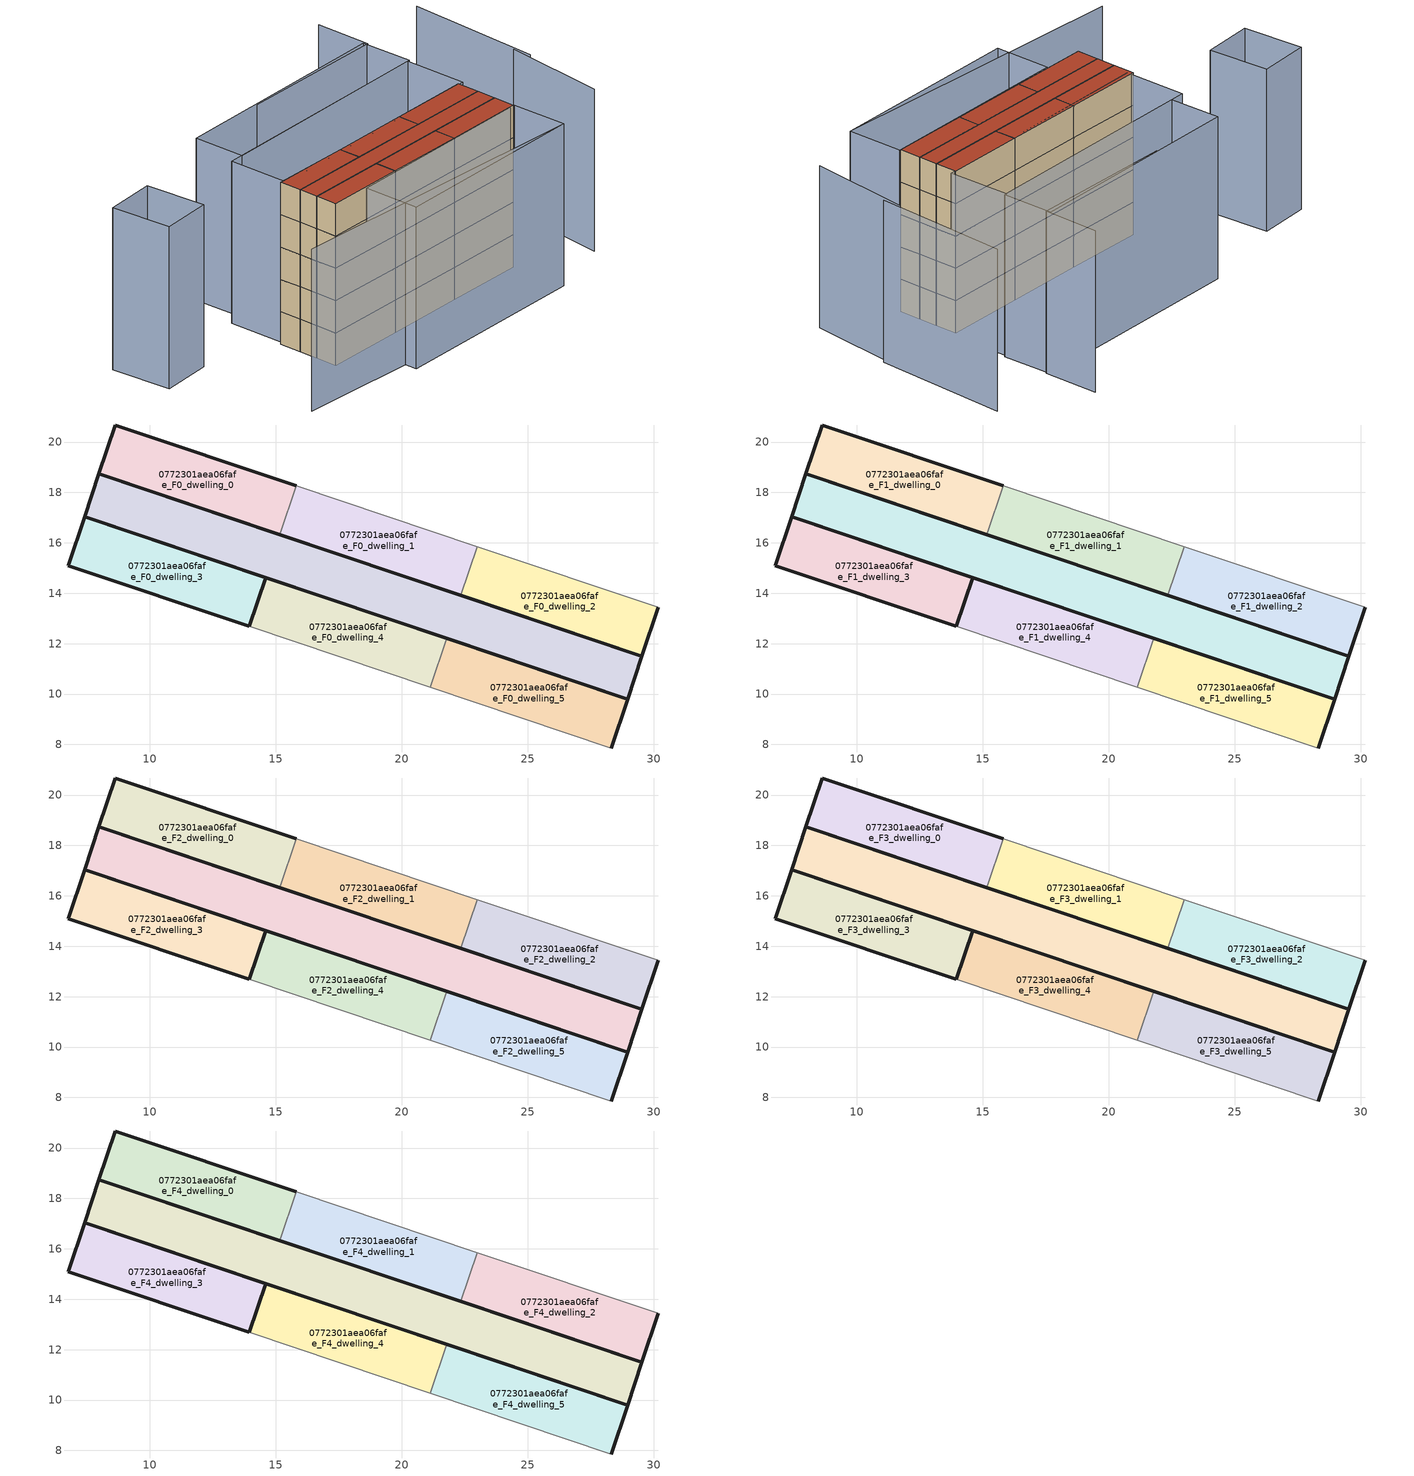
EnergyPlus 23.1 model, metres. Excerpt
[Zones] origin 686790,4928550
0772301aea06fafe_F0_dwelling_0
 floor ground (EU_floor_Construction): 15.82,18.26 15.17,16.33 7.98,18.74 8.64,20.68 z0
 wall outside (EU_wall_Construction): 15.82,18.26 8.64,20.68 7.98,18.74 15.17,16.33 z0:3
 wall to 0772301aea06fafe_F0_dwelling_1 (EU_wall_Construction): 15.17,16.33 15.82,18.26 z0:3
0772301aea06fafe_F0_dwelling_1
 floor ground (EU_floor_Construction): 23,15.85 22.35,13.92 15.17,16.33 15.82,18.26 z0
 wall outside (EU_wall_Construction): 15.17,16.33 22.35,13.92 z0:3
 wall adiabatic (EU_wall_Construction): 23,15.85 15.82,18.26 z0:3
 wall to 0772301aea06fafe_F0_dwelling_2 (EU_wall_Construction): 22.35,13.92 23,15.85 z0:3
0772301aea06fafe_F0_dwelling_2
 floor ground (EU_floor_Construction): 30.18,13.44 29.53,11.5 22.35,13.92 23,15.85 z0
 wall outside (EU_wall_Construction): 22.35,13.92 29.53,11.5 30.18,13.44 z0:3
 wall adiabatic (EU_wall_Construction): 30.18,13.44 23,15.85 z0:3
0772301aea06fafe_F0_dwelling_3
 floor ground (EU_floor_Construction): 14.59,14.62 13.94,12.68 6.76,15.1 7.41,17.03 z0
 wall outside (EU_wall_Construction): 6.76,15.1 13.94,12.68 14.59,14.62 7.41,17.03 6.76,15.1 z0:3
0772301aea06fafe_F0_dwelling_4
 floor ground (EU_floor_Construction): 21.78,12.21 21.13,10.27 13.94,12.68 14.59,14.62 z0
 wall outside (EU_wall_Construction): 21.78,12.21 14.59,14.62 13.94,12.68 z0:3
 wall adiabatic (EU_wall_Construction): 13.94,12.68 21.13,10.27 z0:3
 wall to 0772301aea06fafe_F0_dwelling_5 (EU_wall_Construction): 21.13,10.27 21.78,12.21 z0:3
0772301aea06fafe_F0_dwelling_5
 floor ground (EU_floor_Construction): 28.96,9.8 28.31,7.86 21.13,10.27 21.78,12.21 z0
 wall outside (EU_wall_Construction): 28.31,7.86 28.96,9.8 21.78,12.21 z0:3
 wall adiabatic (EU_wall_Construction): 21.13,10.27 28.31,7.86 z0:3
0772301aea06fafe_F0_circulation
 floor ground (EU_floor_Construction): 29.53,11.5 28.96,9.8 7.41,17.03 7.98,18.74 z0
 wall outside (EU_wall_Construction): 28.96,9.8 29.53,11.5 7.98,18.74 7.41,17.03 28.96,9.8 z0:3
0772301aea06fafe_F1_dwelling_0
 floor to 0772301aea06fafe_F0_dwelling_0 (EU_floor_Construction): 15.82,18.26 15.17,16.33 7.98,18.74 8.64,20.68 z3
 wall outside (EU_wall_Construction): 15.82,18.26 8.64,20.68 7.98,18.74 15.17,16.33 z3:6
 wall to 0772301aea06fafe_F1_dwelling_1 (EU_wall_Construction): 15.17,16.33 15.82,18.26 z3:6
0772301aea06fafe_F1_dwelling_1
 floor to 0772301aea06fafe_F0_dwelling_1 (EU_floor_Construction): 23,15.85 22.35,13.92 15.17,16.33 15.82,18.26 z3
 wall outside (EU_wall_Construction): 15.17,16.33 22.35,13.92 z3:6
 wall adiabatic (EU_wall_Construction): 23,15.85 15.82,18.26 z3:6
 wall to 0772301aea06fafe_F1_dwelling_2 (EU_wall_Construction): 22.35,13.92 23,15.85 z3:6
0772301aea06fafe_F1_dwelling_2
 floor to 0772301aea06fafe_F0_dwelling_2 (EU_floor_Construction): 30.18,13.44 29.53,11.5 22.35,13.92 23,15.85 z3
 wall outside (EU_wall_Construction): 22.35,13.92 29.53,11.5 30.18,13.44 z3:6
 wall adiabatic (EU_wall_Construction): 30.18,13.44 23,15.85 z3:6
0772301aea06fafe_F1_dwelling_3
 floor to 0772301aea06fafe_F0_dwelling_3 (EU_floor_Construction): 14.59,14.62 13.94,12.68 6.76,15.1 7.41,17.03 z3
 wall outside (EU_wall_Construction): 6.76,15.1 13.94,12.68 14.59,14.62 7.41,17.03 6.76,15.1 z3:6
0772301aea06fafe_F1_dwelling_4
 floor to 0772301aea06fafe_F0_dwelling_4 (EU_floor_Construction): 21.78,12.21 21.13,10.27 13.94,12.68 14.59,14.62 z3
 wall outside (EU_wall_Construction): 21.78,12.21 14.59,14.62 13.94,12.68 z3:6
 wall adiabatic (EU_wall_Construction): 13.94,12.68 21.13,10.27 z3:6
 wall to 0772301aea06fafe_F1_dwelling_5 (EU_wall_Construction): 21.13,10.27 21.78,12.21 z3:6
0772301aea06fafe_F1_dwelling_5
 floor to 0772301aea06fafe_F0_dwelling_5 (EU_floor_Construction): 28.96,9.8 28.31,7.86 21.13,10.27 21.78,12.21 z3
 wall outside (EU_wall_Construction): 28.31,7.86 28.96,9.8 21.78,12.21 z3:6
 wall adiabatic (EU_wall_Construction): 21.13,10.27 28.31,7.86 z3:6
0772301aea06fafe_F1_circulation
 floor to 0772301aea06fafe_F0_circulation (EU_floor_Construction): 29.53,11.5 28.96,9.8 7.41,17.03 7.98,18.74 z3
 wall outside (EU_wall_Construction): 28.96,9.8 29.53,11.5 7.98,18.74 7.41,17.03 28.96,9.8 z3:6
0772301aea06fafe_F2_dwelling_0
 floor to 0772301aea06fafe_F1_dwelling_0 (EU_floor_Construction): 15.82,18.26 15.17,16.33 7.98,18.74 8.64,20.68 z6
 wall outside (EU_wall_Construction): 15.82,18.26 8.64,20.68 7.98,18.74 15.17,16.33 z6:9
 wall to 0772301aea06fafe_F2_dwelling_1 (EU_wall_Construction): 15.17,16.33 15.82,18.26 z6:9
0772301aea06fafe_F2_dwelling_1
 floor to 0772301aea06fafe_F1_dwelling_1 (EU_floor_Construction): 23,15.85 22.35,13.92 15.17,16.33 15.82,18.26 z6
 wall outside (EU_wall_Construction): 15.17,16.33 22.35,13.92 z6:9
 wall adiabatic (EU_wall_Construction): 23,15.85 15.82,18.26 z6:9
 wall to 0772301aea06fafe_F2_dwelling_2 (EU_wall_Construction): 22.35,13.92 23,15.85 z6:9
0772301aea06fafe_F2_dwelling_2
 floor to 0772301aea06fafe_F1_dwelling_2 (EU_floor_Construction): 30.18,13.44 29.53,11.5 22.35,13.92 23,15.85 z6
 wall outside (EU_wall_Construction): 22.35,13.92 29.53,11.5 30.18,13.44 z6:9
 wall adiabatic (EU_wall_Construction): 30.18,13.44 23,15.85 z6:9
0772301aea06fafe_F2_dwelling_3
 floor to 0772301aea06fafe_F1_dwelling_3 (EU_floor_Construction): 14.59,14.62 13.94,12.68 6.76,15.1 7.41,17.03 z6
 wall outside (EU_wall_Construction): 6.76,15.1 13.94,12.68 14.59,14.62 7.41,17.03 6.76,15.1 z6:9
0772301aea06fafe_F2_dwelling_4
 floor to 0772301aea06fafe_F1_dwelling_4 (EU_floor_Construction): 21.78,12.21 21.13,10.27 13.94,12.68 14.59,14.62 z6
 wall outside (EU_wall_Construction): 21.78,12.21 14.59,14.62 13.94,12.68 z6:9
 wall adiabatic (EU_wall_Construction): 13.94,12.68 21.13,10.27 z6:9
 wall to 0772301aea06fafe_F2_dwelling_5 (EU_wall_Construction): 21.13,10.27 21.78,12.21 z6:9
0772301aea06fafe_F2_dwelling_5
 floor to 0772301aea06fafe_F1_dwelling_5 (EU_floor_Construction): 28.96,9.8 28.31,7.86 21.13,10.27 21.78,12.21 z6
 wall outside (EU_wall_Construction): 28.31,7.86 28.96,9.8 21.78,12.21 z6:9
 wall adiabatic (EU_wall_Construction): 21.13,10.27 28.31,7.86 z6:9
0772301aea06fafe_F2_circulation
 floor to 0772301aea06fafe_F1_circulation (EU_floor_Construction): 29.53,11.5 28.96,9.8 7.41,17.03 7.98,18.74 z6
 wall outside (EU_wall_Construction): 28.96,9.8 29.53,11.5 7.98,18.74 7.41,17.03 28.96,9.8 z6:9
0772301aea06fafe_F3_dwelling_0
 floor to 0772301aea06fafe_F2_dwelling_0 (EU_floor_Construction): 15.82,18.26 15.17,16.33 7.98,18.74 8.64,20.68 z9
 wall outside (EU_wall_Construction): 15.82,18.26 8.64,20.68 7.98,18.74 15.17,16.33 z9:12
 wall to 0772301aea06fafe_F3_dwelling_1 (EU_wall_Construction): 15.17,16.33 15.82,18.26 z9:12
0772301aea06fafe_F3_dwelling_1
 floor to 0772301aea06fafe_F2_dwelling_1 (EU_floor_Construction): 23,15.85 22.35,13.92 15.17,16.33 15.82,18.26 z9
 wall outside (EU_wall_Construction): 15.17,16.33 22.35,13.92 z9:12
 wall adiabatic (EU_wall_Construction): 23,15.85 15.82,18.26 z9:12
 wall to 0772301aea06fafe_F3_dwelling_2 (EU_wall_Construction): 22.35,13.92 23,15.85 z9:12
0772301aea06fafe_F3_dwelling_2
 floor to 0772301aea06fafe_F2_dwelling_2 (EU_floor_Construction): 30.18,13.44 29.53,11.5 22.35,13.92 23,15.85 z9
 wall outside (EU_wall_Construction): 22.35,13.92 29.53,11.5 30.18,13.44 z9:12
 wall adiabatic (EU_wall_Construction): 30.18,13.44 23,15.85 z9:12
0772301aea06fafe_F3_dwelling_3
 floor to 0772301aea06fafe_F2_dwelling_3 (EU_floor_Construction): 14.59,14.62 13.94,12.68 6.76,15.1 7.41,17.03 z9
 wall outside (EU_wall_Construction): 6.76,15.1 13.94,12.68 14.59,14.62 7.41,17.03 6.76,15.1 z9:12
0772301aea06fafe_F3_dwelling_4
 floor to 0772301aea06fafe_F2_dwelling_4 (EU_floor_Construction): 21.78,12.21 21.13,10.27 13.94,12.68 14.59,14.62 z9
 wall outside (EU_wall_Construction): 21.78,12.21 14.59,14.62 13.94,12.68 z9:12
 wall adiabatic (EU_wall_Construction): 13.94,12.68 21.13,10.27 z9:12
 wall to 0772301aea06fafe_F3_dwelling_5 (EU_wall_Construction): 21.13,10.27 21.78,12.21 z9:12
0772301aea06fafe_F3_dwelling_5
 floor to 0772301aea06fafe_F2_dwelling_5 (EU_floor_Construction): 28.96,9.8 28.31,7.86 21.13,10.27 21.78,12.21 z9
 wall outside (EU_wall_Construction): 28.31,7.86 28.96,9.8 21.78,12.21 z9:12
 wall adiabatic (EU_wall_Construction): 21.13,10.27 28.31,7.86 z9:12
0772301aea06fafe_F3_circulation
 floor to 0772301aea06fafe_F2_circulation (EU_floor_Construction): 29.53,11.5 28.96,9.8 7.41,17.03 7.98,18.74 z9
 wall outside (EU_wall_Construction): 28.96,9.8 29.53,11.5 7.98,18.74 7.41,17.03 28.96,9.8 z9:12
0772301aea06fafe_F4_dwelling_0
 floor to 0772301aea06fafe_F3_dwelling_0 (EU_floor_Construction): 15.82,18.26 15.17,16.33 7.98,18.74 8.64,20.68 z12
 wall outside (EU_wall_Construction): 15.82,18.26 8.64,20.68 7.98,18.74 15.17,16.33 z12:15
 wall to 0772301aea06fafe_F4_dwelling_1 (EU_wall_Construction): 15.17,16.33 15.82,18.26 z12:15
 roof outside (EU_roof_Construction): 15.17,16.33 15.82,18.26 8.64,20.68 7.98,18.74 z15
0772301aea06fafe_F4_dwelling_1
 floor to 0772301aea06fafe_F3_dwelling_1 (EU_floor_Construction): 23,15.85 22.35,13.92 15.17,16.33 15.82,18.26 z12
 wall outside (EU_wall_Construction): 15.17,16.33 22.35,13.92 z12:15
 wall adiabatic (EU_wall_Construction): 23,15.85 15.82,18.26 z12:15
 wall to 0772301aea06fafe_F4_dwelling_2 (EU_wall_Construction): 22.35,13.92 23,15.85 z12:15
 roof outside (EU_roof_Construction): 22.35,13.92 23,15.85 15.82,18.26 15.17,16.33 z15
0772301aea06fafe_F4_dwelling_2
 floor to 0772301aea06fafe_F3_dwelling_2 (EU_floor_Construction): 30.18,13.44 29.53,11.5 22.35,13.92 23,15.85 z12
 wall outside (EU_wall_Construction): 22.35,13.92 29.53,11.5 30.18,13.44 z12:15
 wall adiabatic (EU_wall_Construction): 30.18,13.44 23,15.85 z12:15
 roof outside (EU_roof_Construction): 29.53,11.5 30.18,13.44 23,15.85 22.35,13.92 z15
0772301aea06fafe_F4_dwelling_3
 floor to 0772301aea06fafe_F3_dwelling_3 (EU_floor_Construction): 14.59,14.62 13.94,12.68 6.76,15.1 7.41,17.03 z12
 wall outside (EU_wall_Construction): 6.76,15.1 13.94,12.68 14.59,14.62 7.41,17.03 6.76,15.1 z12:15
 roof outside (EU_roof_Construction): 13.94,12.68 14.59,14.62 7.41,17.03 6.76,15.1 z15
0772301aea06fafe_F4_dwelling_4
 floor to 0772301aea06fafe_F3_dwelling_4 (EU_floor_Construction): 21.78,12.21 21.13,10.27 13.94,12.68 14.59,14.62 z12
 wall outside (EU_wall_Construction): 21.78,12.21 14.59,14.62 13.94,12.68 z12:15
 wall adiabatic (EU_wall_Construction): 13.94,12.68 21.13,10.27 z12:15
 wall to 0772301aea06fafe_F4_dwelling_5 (EU_wall_Construction): 21.13,10.27 21.78,12.21 z12:15
 roof outside (EU_roof_Construction): 21.13,10.27 21.78,12.21 14.59,14.62 13.94,12.68 z15
0772301aea06fafe_F4_dwelling_5
 floor to 0772301aea06fafe_F3_dwelling_5 (EU_floor_Construction): 28.96,9.8 28.31,7.86 21.13,10.27 21.78,12.21 z12
 wall outside (EU_wall_Construction): 28.31,7.86 28.96,9.8 21.78,12.21 z12:15
 wall adiabatic (EU_wall_Construction): 21.13,10.27 28.31,7.86 z12:15
 roof outside (EU_roof_Construction): 28.31,7.86 28.96,9.8 21.78,12.21 21.13,10.27 z15
0772301aea06fafe_F4_circulation
 floor to 0772301aea06fafe_F3_circulation (EU_floor_Construction): 29.53,11.5 28.96,9.8 7.41,17.03 7.98,18.74 z12
 wall outside (EU_wall_Construction): 28.96,9.8 29.53,11.5 7.98,18.74 7.41,17.03 28.96,9.8 z12:15
 roof outside (EU_roof_Construction): 28.96,9.8 29.53,11.5 7.98,18.74 7.41,17.03 z15
shading: 33.3,2.71 37.51,11.43 / 37.12,9.84 41.77,21.65 / 35.79,27.93 34.09,22.95 / 34.09,22.95 20.76,27.49 / -1.45,14.04 26.75,2.81 / 10.26,13.73 28.35,7.8 / 28.35,7.8 26.71,2.8 / 26.71,2.8 8.62,8.74 / 8.62,8.74 10.26,13.73 / 10.61,25.8 32.4,18.76 / 32.4,18.76 30.61,13.22 / 30.61,13.22 8.82,20.26 / 8.82,20.26 10.61,25.8 / 32.59,18.7 11.9,25.35 / 11.9,25.35 13.39,29.99 / 13.39,29.99 34.08,23.33 / 34.08,23.33 32.59,18.7 / -2.01,26.36 -0.57,31.89 / -0.57,31.89 4.07,30.69 / 4.07,30.69 2.64,25.15 / 2.64,25.15 -2.01,26.36 z0:15
[Building]
EU S2 Campaign: North Axis=0; Terrain=City; Solar Distribution=FullExterior
[Site:Location]
Bologna: Latitude=44.5; Longitude=11.25; Time Zone=1; Elevation=37
[SizingPeriod:WeatherFileDays]
AnnualSizingPeriod: Begin Month=1; Begin Day of Month=1; End Month=12; End Day of Month=31; Day of Week for Start Day=Monday; Use Weather File Daylight Saving Period=No; Use Weather File Rain and Snow Indicators=No
[MATERIAL]
EU_InternalMass_Material: Roughness=MediumRough; Thickness=0.1; Conductivity=1; Density=1800; Specific Heat=900; Thermal Absorptance=0.9; Solar Absorptance=0.7; Visible Absorptance=0.7
[MATERIAL:NOMASS] Roughness=MediumRough; Thermal Absorptance=0.9; Solar Absorptance=0.7; Visible Absorptance=0.7
Name | Thermal Resistance
EU_wall_NoMass | 0.779417
EU_roof_NoMass | 0.435466
EU_floor_NoMass | 0.588222
[CONSTRUCTION]
EU_wall_Construction: EU_wall_NoMass
EU_roof_Construction: EU_roof_NoMass
EU_floor_Construction: EU_floor_NoMass
EU_InternalMass_Construction: EU_InternalMass_Material
[ZONE] Type=1; Multiplier=1; Ceiling Height=autocalculate; Floor Area=autocalculate; Part of Total Floor Area=Yes
Name | Volume
0772301aea06fafe_F0_dwelling_0; 0772301aea06fafe_F1_dwelling_0; 0772301aea06fafe_F2_dwelling_0; 0772301aea06fafe_F3_dwelling_0; 0772301aea06fafe_F4_dwelling_0; 0772301aea06fafe_F0_dwelling_1; 0772301aea06fafe_F1_dwelling_1; 0772301aea06fafe_F2_dwelling_1; 0772301aea06fafe_F3_dwelling_1; 0772301aea06fafe_F4_dwelling_1 | 46.4465
0772301aea06fafe_F0_dwelling_2; 0772301aea06fafe_F1_dwelling_2; 0772301aea06fafe_F2_dwelling_2; 0772301aea06fafe_F3_dwelling_2; 0772301aea06fafe_F4_dwelling_2 | 46.4458
0772301aea06fafe_F0_dwelling_3; 0772301aea06fafe_F1_dwelling_3; 0772301aea06fafe_F2_dwelling_3; 0772301aea06fafe_F3_dwelling_3; 0772301aea06fafe_F4_dwelling_3 | 46.4517
0772301aea06fafe_F0_dwelling_4; 0772301aea06fafe_F1_dwelling_4; 0772301aea06fafe_F2_dwelling_4; 0772301aea06fafe_F3_dwelling_4; 0772301aea06fafe_F4_dwelling_4; 0772301aea06fafe_F0_dwelling_5; 0772301aea06fafe_F1_dwelling_5; 0772301aea06fafe_F2_dwelling_5; 0772301aea06fafe_F3_dwelling_5; 0772301aea06fafe_F4_dwelling_5 | 46.4502
0772301aea06fafe_F0_circulation; 0772301aea06fafe_F1_circulation; 0772301aea06fafe_F2_circulation; 0772301aea06fafe_F3_circulation; 0772301aea06fafe_F4_circulation | 122.753
[INTERNALMASS] Construction=EU_InternalMass_Construction
Name | Zone or ZoneList | Surface Area
0772301aea06fafe_F0_dwelling_0_EU_InternalMass | 0772301aea06fafe_F0_dwelling_0 | 15.4821
0772301aea06fafe_F0_dwelling_1_EU_InternalMass | 0772301aea06fafe_F0_dwelling_1 | 15.4821
0772301aea06fafe_F0_dwelling_2_EU_InternalMass | 0772301aea06fafe_F0_dwelling_2 | 15.4821
0772301aea06fafe_F0_dwelling_3_EU_InternalMass | 0772301aea06fafe_F0_dwelling_3 | 15.4835
0772301aea06fafe_F0_dwelling_4_EU_InternalMass | 0772301aea06fafe_F0_dwelling_4 | 15.4835
0772301aea06fafe_F0_dwelling_5_EU_InternalMass | 0772301aea06fafe_F0_dwelling_5 | 15.4835
0772301aea06fafe_F1_dwelling_0_EU_InternalMass | 0772301aea06fafe_F1_dwelling_0 | 15.4821
0772301aea06fafe_F1_dwelling_1_EU_InternalMass | 0772301aea06fafe_F1_dwelling_1 | 15.4821
0772301aea06fafe_F1_dwelling_2_EU_InternalMass | 0772301aea06fafe_F1_dwelling_2 | 15.4821
0772301aea06fafe_F1_dwelling_3_EU_InternalMass | 0772301aea06fafe_F1_dwelling_3 | 15.4835
0772301aea06fafe_F1_dwelling_4_EU_InternalMass | 0772301aea06fafe_F1_dwelling_4 | 15.4835
0772301aea06fafe_F1_dwelling_5_EU_InternalMass | 0772301aea06fafe_F1_dwelling_5 | 15.4835
0772301aea06fafe_F2_dwelling_0_EU_InternalMass | 0772301aea06fafe_F2_dwelling_0 | 15.4821
0772301aea06fafe_F2_dwelling_1_EU_InternalMass | 0772301aea06fafe_F2_dwelling_1 | 15.4821
0772301aea06fafe_F2_dwelling_2_EU_InternalMass | 0772301aea06fafe_F2_dwelling_2 | 15.4821
0772301aea06fafe_F2_dwelling_3_EU_InternalMass | 0772301aea06fafe_F2_dwelling_3 | 15.4835
0772301aea06fafe_F2_dwelling_4_EU_InternalMass | 0772301aea06fafe_F2_dwelling_4 | 15.4835
0772301aea06fafe_F2_dwelling_5_EU_InternalMass | 0772301aea06fafe_F2_dwelling_5 | 15.4835
0772301aea06fafe_F3_dwelling_0_EU_InternalMass | 0772301aea06fafe_F3_dwelling_0 | 15.4821
0772301aea06fafe_F3_dwelling_1_EU_InternalMass | 0772301aea06fafe_F3_dwelling_1 | 15.4821
0772301aea06fafe_F3_dwelling_2_EU_InternalMass | 0772301aea06fafe_F3_dwelling_2 | 15.4821
0772301aea06fafe_F3_dwelling_3_EU_InternalMass | 0772301aea06fafe_F3_dwelling_3 | 15.4835
0772301aea06fafe_F3_dwelling_4_EU_InternalMass | 0772301aea06fafe_F3_dwelling_4 | 15.4835
0772301aea06fafe_F3_dwelling_5_EU_InternalMass | 0772301aea06fafe_F3_dwelling_5 | 15.4835
0772301aea06fafe_F4_dwelling_0_EU_InternalMass | 0772301aea06fafe_F4_dwelling_0 | 15.4821
0772301aea06fafe_F4_dwelling_1_EU_InternalMass | 0772301aea06fafe_F4_dwelling_1 | 15.4821
0772301aea06fafe_F4_dwelling_2_EU_InternalMass | 0772301aea06fafe_F4_dwelling_2 | 15.4821
0772301aea06fafe_F4_dwelling_3_EU_InternalMass | 0772301aea06fafe_F4_dwelling_3 | 15.4835
0772301aea06fafe_F4_dwelling_4_EU_InternalMass | 0772301aea06fafe_F4_dwelling_4 | 15.4835
0772301aea06fafe_F4_dwelling_5_EU_InternalMass | 0772301aea06fafe_F4_dwelling_5 | 15.4835
[OTHEREQUIPMENT] Fuel Type=Electricity; Design Level Calculation Method=Watts/Area; Power per Zone Floor Area=1; Fraction Latent=0; Fraction Radiant=0; Fraction Lost=0; Carbon Dioxide Generation Rate=0; EndUse Subcategory=EU_Step8_InternalGains
Name | Zone or ZoneList or Space or SpaceList | Schedule
EU_Step8_InternalGain_0772301aea06fafe_F0_dwelling_0_f000 | 0772301aea06fafe_F0_dwelling_0 | EU_Step8_GainSchedule_0772301aea06fafe_F0_dwelling_0_f000
EU_Step8_InternalGain_0772301aea06fafe_F0_dwelling_1_f000 | 0772301aea06fafe_F0_dwelling_1 | EU_Step8_GainSchedule_0772301aea06fafe_F0_dwelling_1_f000
EU_Step8_InternalGain_0772301aea06fafe_F0_dwelling_2_f000 | 0772301aea06fafe_F0_dwelling_2 | EU_Step8_GainSchedule_0772301aea06fafe_F0_dwelling_2_f000
EU_Step8_InternalGain_0772301aea06fafe_F0_dwelling_3_f000 | 0772301aea06fafe_F0_dwelling_3 | EU_Step8_GainSchedule_0772301aea06fafe_F0_dwelling_3_f000
EU_Step8_InternalGain_0772301aea06fafe_F0_dwelling_4_f000 | 0772301aea06fafe_F0_dwelling_4 | EU_Step8_GainSchedule_0772301aea06fafe_F0_dwelling_4_f000
EU_Step8_InternalGain_0772301aea06fafe_F0_dwelling_5_f000 | 0772301aea06fafe_F0_dwelling_5 | EU_Step8_GainSchedule_0772301aea06fafe_F0_dwelling_5_f000
EU_Step8_InternalGain_0772301aea06fafe_F1_dwelling_0_f000 | 0772301aea06fafe_F1_dwelling_0 | EU_Step8_GainSchedule_0772301aea06fafe_F1_dwelling_0_f000
EU_Step8_InternalGain_0772301aea06fafe_F1_dwelling_1_f000 | 0772301aea06fafe_F1_dwelling_1 | EU_Step8_GainSchedule_0772301aea06fafe_F1_dwelling_1_f000
EU_Step8_InternalGain_0772301aea06fafe_F1_dwelling_2_f000 | 0772301aea06fafe_F1_dwelling_2 | EU_Step8_GainSchedule_0772301aea06fafe_F1_dwelling_2_f000
EU_Step8_InternalGain_0772301aea06fafe_F1_dwelling_3_f000 | 0772301aea06fafe_F1_dwelling_3 | EU_Step8_GainSchedule_0772301aea06fafe_F1_dwelling_3_f000
EU_Step8_InternalGain_0772301aea06fafe_F1_dwelling_4_f000 | 0772301aea06fafe_F1_dwelling_4 | EU_Step8_GainSchedule_0772301aea06fafe_F1_dwelling_4_f000
EU_Step8_InternalGain_0772301aea06fafe_F1_dwelling_5_f000 | 0772301aea06fafe_F1_dwelling_5 | EU_Step8_GainSchedule_0772301aea06fafe_F1_dwelling_5_f000
EU_Step8_InternalGain_0772301aea06fafe_F2_dwelling_0_f000 | 0772301aea06fafe_F2_dwelling_0 | EU_Step8_GainSchedule_0772301aea06fafe_F2_dwelling_0_f000
EU_Step8_InternalGain_0772301aea06fafe_F2_dwelling_1_f000 | 0772301aea06fafe_F2_dwelling_1 | EU_Step8_GainSchedule_0772301aea06fafe_F2_dwelling_1_f000
EU_Step8_InternalGain_0772301aea06fafe_F2_dwelling_2_f000 | 0772301aea06fafe_F2_dwelling_2 | EU_Step8_GainSchedule_0772301aea06fafe_F2_dwelling_2_f000
EU_Step8_InternalGain_0772301aea06fafe_F2_dwelling_3_f000 | 0772301aea06fafe_F2_dwelling_3 | EU_Step8_GainSchedule_0772301aea06fafe_F2_dwelling_3_f000
EU_Step8_InternalGain_0772301aea06fafe_F2_dwelling_4_f000 | 0772301aea06fafe_F2_dwelling_4 | EU_Step8_GainSchedule_0772301aea06fafe_F2_dwelling_4_f000
EU_Step8_InternalGain_0772301aea06fafe_F2_dwelling_5_f000 | 0772301aea06fafe_F2_dwelling_5 | EU_Step8_GainSchedule_0772301aea06fafe_F2_dwelling_5_f000
EU_Step8_InternalGain_0772301aea06fafe_F3_dwelling_0_f000 | 0772301aea06fafe_F3_dwelling_0 | EU_Step8_GainSchedule_0772301aea06fafe_F3_dwelling_0_f000
EU_Step8_InternalGain_0772301aea06fafe_F3_dwelling_1_f000 | 0772301aea06fafe_F3_dwelling_1 | EU_Step8_GainSchedule_0772301aea06fafe_F3_dwelling_1_f000
EU_Step8_InternalGain_0772301aea06fafe_F3_dwelling_2_f000 | 0772301aea06fafe_F3_dwelling_2 | EU_Step8_GainSchedule_0772301aea06fafe_F3_dwelling_2_f000
EU_Step8_InternalGain_0772301aea06fafe_F3_dwelling_3_f000 | 0772301aea06fafe_F3_dwelling_3 | EU_Step8_GainSchedule_0772301aea06fafe_F3_dwelling_3_f000
EU_Step8_InternalGain_0772301aea06fafe_F3_dwelling_4_f000 | 0772301aea06fafe_F3_dwelling_4 | EU_Step8_GainSchedule_0772301aea06fafe_F3_dwelling_4_f000
EU_Step8_InternalGain_0772301aea06fafe_F3_dwelling_5_f000 | 0772301aea06fafe_F3_dwelling_5 | EU_Step8_GainSchedule_0772301aea06fafe_F3_dwelling_5_f000
EU_Step8_InternalGain_0772301aea06fafe_F4_dwelling_0_f000 | 0772301aea06fafe_F4_dwelling_0 | EU_Step8_GainSchedule_0772301aea06fafe_F4_dwelling_0_f000
EU_Step8_InternalGain_0772301aea06fafe_F4_dwelling_1_f000 | 0772301aea06fafe_F4_dwelling_1 | EU_Step8_GainSchedule_0772301aea06fafe_F4_dwelling_1_f000
EU_Step8_InternalGain_0772301aea06fafe_F4_dwelling_2_f000 | 0772301aea06fafe_F4_dwelling_2 | EU_Step8_GainSchedule_0772301aea06fafe_F4_dwelling_2_f000
EU_Step8_InternalGain_0772301aea06fafe_F4_dwelling_3_f000 | 0772301aea06fafe_F4_dwelling_3 | EU_Step8_GainSchedule_0772301aea06fafe_F4_dwelling_3_f000
EU_Step8_InternalGain_0772301aea06fafe_F4_dwelling_4_f000 | 0772301aea06fafe_F4_dwelling_4 | EU_Step8_GainSchedule_0772301aea06fafe_F4_dwelling_4_f000
EU_Step8_InternalGain_0772301aea06fafe_F4_dwelling_5_f000 | 0772301aea06fafe_F4_dwelling_5 | EU_Step8_GainSchedule_0772301aea06fafe_F4_dwelling_5_f000
[ZONEINFILTRATION:DESIGNFLOWRATE] Schedule=EU_AlwaysOn; Design Flow Rate Calculation Method=Flow/Area; Flow Rate per Floor Area=0.0005; Constant Term Coefficient=1; Temperature Term Coefficient=0; Velocity Term Coefficient=0; Velocity Squared Term Coefficient=0
Name | Zone or ZoneList or Space or SpaceList
EU_Circulation_Infiltration_0772301aea06fafe_F0_circulation | 0772301aea06fafe_F0_circulation
EU_Circulation_Infiltration_0772301aea06fafe_F1_circulation | 0772301aea06fafe_F1_circulation
EU_Circulation_Infiltration_0772301aea06fafe_F2_circulation | 0772301aea06fafe_F2_circulation
EU_Circulation_Infiltration_0772301aea06fafe_F3_circulation | 0772301aea06fafe_F3_circulation
EU_Circulation_Infiltration_0772301aea06fafe_F4_circulation | 0772301aea06fafe_F4_circulation
[ZONEVENTILATION:DESIGNFLOWRATE] Schedule=EU_AlwaysOn; Design Flow Rate Calculation Method=AirChanges/Hour; Air Changes per Hour=0.712058; Ventilation Type=Natural; Fan Pressure Rise=0; Fan Total Efficiency=1; Constant Term Coefficient=1; Temperature Term Coefficient=0; Velocity Term Coefficient=0; Velocity Squared Term Coefficient=0; Minimum Indoor Temperature=-100; Maximum Indoor Temperature=100; Delta Temperature=-100; Minimum Outdoor Temperature=-100; Maximum Outdoor Temperature=100; Maximum Wind Speed=40
Name | Zone or ZoneList or Space or SpaceList
EU_ConstantAir_0772301aea06fafe_F0_dwelling_0 | 0772301aea06fafe_F0_dwelling_0
EU_ConstantAir_0772301aea06fafe_F0_dwelling_1 | 0772301aea06fafe_F0_dwelling_1
EU_ConstantAir_0772301aea06fafe_F0_dwelling_2 | 0772301aea06fafe_F0_dwelling_2
EU_ConstantAir_0772301aea06fafe_F0_dwelling_3 | 0772301aea06fafe_F0_dwelling_3
EU_ConstantAir_0772301aea06fafe_F0_dwelling_4 | 0772301aea06fafe_F0_dwelling_4
EU_ConstantAir_0772301aea06fafe_F0_dwelling_5 | 0772301aea06fafe_F0_dwelling_5
EU_ConstantAir_0772301aea06fafe_F1_dwelling_0 | 0772301aea06fafe_F1_dwelling_0
EU_ConstantAir_0772301aea06fafe_F1_dwelling_1 | 0772301aea06fafe_F1_dwelling_1
EU_ConstantAir_0772301aea06fafe_F1_dwelling_2 | 0772301aea06fafe_F1_dwelling_2
EU_ConstantAir_0772301aea06fafe_F1_dwelling_3 | 0772301aea06fafe_F1_dwelling_3
EU_ConstantAir_0772301aea06fafe_F1_dwelling_4 | 0772301aea06fafe_F1_dwelling_4
EU_ConstantAir_0772301aea06fafe_F1_dwelling_5 | 0772301aea06fafe_F1_dwelling_5
EU_ConstantAir_0772301aea06fafe_F2_dwelling_0 | 0772301aea06fafe_F2_dwelling_0
EU_ConstantAir_0772301aea06fafe_F2_dwelling_1 | 0772301aea06fafe_F2_dwelling_1
EU_ConstantAir_0772301aea06fafe_F2_dwelling_2 | 0772301aea06fafe_F2_dwelling_2
EU_ConstantAir_0772301aea06fafe_F2_dwelling_3 | 0772301aea06fafe_F2_dwelling_3
EU_ConstantAir_0772301aea06fafe_F2_dwelling_4 | 0772301aea06fafe_F2_dwelling_4
EU_ConstantAir_0772301aea06fafe_F2_dwelling_5 | 0772301aea06fafe_F2_dwelling_5
EU_ConstantAir_0772301aea06fafe_F3_dwelling_0 | 0772301aea06fafe_F3_dwelling_0
EU_ConstantAir_0772301aea06fafe_F3_dwelling_1 | 0772301aea06fafe_F3_dwelling_1
EU_ConstantAir_0772301aea06fafe_F3_dwelling_2 | 0772301aea06fafe_F3_dwelling_2
EU_ConstantAir_0772301aea06fafe_F3_dwelling_3 | 0772301aea06fafe_F3_dwelling_3
EU_ConstantAir_0772301aea06fafe_F3_dwelling_4 | 0772301aea06fafe_F3_dwelling_4
EU_ConstantAir_0772301aea06fafe_F3_dwelling_5 | 0772301aea06fafe_F3_dwelling_5
EU_ConstantAir_0772301aea06fafe_F4_dwelling_0 | 0772301aea06fafe_F4_dwelling_0
EU_ConstantAir_0772301aea06fafe_F4_dwelling_1 | 0772301aea06fafe_F4_dwelling_1
EU_ConstantAir_0772301aea06fafe_F4_dwelling_2 | 0772301aea06fafe_F4_dwelling_2
EU_ConstantAir_0772301aea06fafe_F4_dwelling_3 | 0772301aea06fafe_F4_dwelling_3
EU_ConstantAir_0772301aea06fafe_F4_dwelling_4 | 0772301aea06fafe_F4_dwelling_4
EU_ConstantAir_0772301aea06fafe_F4_dwelling_5 | 0772301aea06fafe_F4_dwelling_5
[HVACTEMPLATE:THERMOSTAT] Constant Heating Setpoint=20; Constant Cooling Setpoint=50
EU_HeatOnly_0772301aea06fafe_F0_dwelling_0; EU_HeatOnly_0772301aea06fafe_F0_dwelling_1; EU_HeatOnly_0772301aea06fafe_F0_dwelling_2; EU_HeatOnly_0772301aea06fafe_F0_dwelling_3; EU_HeatOnly_0772301aea06fafe_F0_dwelling_4; EU_HeatOnly_0772301aea06fafe_F0_dwelling_5; EU_HeatOnly_0772301aea06fafe_F1_dwelling_0; EU_HeatOnly_0772301aea06fafe_F1_dwelling_1; EU_HeatOnly_0772301aea06fafe_F1_dwelling_2; EU_HeatOnly_0772301aea06fafe_F1_dwelling_3; EU_HeatOnly_0772301aea06fafe_F1_dwelling_4; EU_HeatOnly_0772301aea06fafe_F1_dwelling_5; EU_HeatOnly_0772301aea06fafe_F2_dwelling_0; EU_HeatOnly_0772301aea06fafe_F2_dwelling_1; EU_HeatOnly_0772301aea06fafe_F2_dwelling_2; EU_HeatOnly_0772301aea06fafe_F2_dwelling_3; EU_HeatOnly_0772301aea06fafe_F2_dwelling_4; EU_HeatOnly_0772301aea06fafe_F2_dwelling_5; EU_HeatOnly_0772301aea06fafe_F3_dwelling_0; EU_HeatOnly_0772301aea06fafe_F3_dwelling_1; EU_HeatOnly_0772301aea06fafe_F3_dwelling_2; EU_HeatOnly_0772301aea06fafe_F3_dwelling_3; EU_HeatOnly_0772301aea06fafe_F3_dwelling_4; EU_HeatOnly_0772301aea06fafe_F3_dwelling_5; EU_HeatOnly_0772301aea06fafe_F4_dwelling_0; EU_HeatOnly_0772301aea06fafe_F4_dwelling_1; EU_HeatOnly_0772301aea06fafe_F4_dwelling_2; EU_HeatOnly_0772301aea06fafe_F4_dwelling_3; EU_HeatOnly_0772301aea06fafe_F4_dwelling_4; EU_HeatOnly_0772301aea06fafe_F4_dwelling_5
[HVACTEMPLATE:ZONE:IDEALLOADSAIRSYSTEM] System Availability Schedule=EU_AlwaysOn; Maximum Heating Supply Air Temperature=50; Minimum Cooling Supply Air Temperature=13; Maximum Heating Supply Air Humidity Ratio=0.0156; Minimum Cooling Supply Air Humidity Ratio=0.0077; Heating Limit=NoLimit; Cooling Limit=NoLimit; Heating Availability Schedule=EU_AlwaysOn; Cooling Availability Schedule=EU_CoolingOff; Dehumidification Control Type=ConstantSensibleHeatRatio; Cooling Sensible Heat Ratio=0.7; Dehumidification Setpoint=60; Humidification Control Type=None; Humidification Setpoint=30; Outdoor Air Method=None; Outdoor Air Flow Rate per Person=0.00944; Outdoor Air Flow Rate per Zone Floor Area=0; Outdoor Air Flow Rate per Zone=0; Demand Controlled Ventilation Type=None; Outdoor Air Economizer Type=NoEconomizer; Heat Recovery Type=None; Sensible Heat Recovery Effectiveness=0.7; Latent Heat Recovery Effectiveness=0.65
Name | Template Thermostat
0772301aea06fafe_F0_dwelling_0 | EU_HeatOnly_0772301aea06fafe_F0_dwelling_0
0772301aea06fafe_F0_dwelling_1 | EU_HeatOnly_0772301aea06fafe_F0_dwelling_1
0772301aea06fafe_F0_dwelling_2 | EU_HeatOnly_0772301aea06fafe_F0_dwelling_2
0772301aea06fafe_F0_dwelling_3 | EU_HeatOnly_0772301aea06fafe_F0_dwelling_3
0772301aea06fafe_F0_dwelling_4 | EU_HeatOnly_0772301aea06fafe_F0_dwelling_4
0772301aea06fafe_F0_dwelling_5 | EU_HeatOnly_0772301aea06fafe_F0_dwelling_5
0772301aea06fafe_F1_dwelling_0 | EU_HeatOnly_0772301aea06fafe_F1_dwelling_0
0772301aea06fafe_F1_dwelling_1 | EU_HeatOnly_0772301aea06fafe_F1_dwelling_1
0772301aea06fafe_F1_dwelling_2 | EU_HeatOnly_0772301aea06fafe_F1_dwelling_2
0772301aea06fafe_F1_dwelling_3 | EU_HeatOnly_0772301aea06fafe_F1_dwelling_3
0772301aea06fafe_F1_dwelling_4 | EU_HeatOnly_0772301aea06fafe_F1_dwelling_4
0772301aea06fafe_F1_dwelling_5 | EU_HeatOnly_0772301aea06fafe_F1_dwelling_5
0772301aea06fafe_F2_dwelling_0 | EU_HeatOnly_0772301aea06fafe_F2_dwelling_0
0772301aea06fafe_F2_dwelling_1 | EU_HeatOnly_0772301aea06fafe_F2_dwelling_1
0772301aea06fafe_F2_dwelling_2 | EU_HeatOnly_0772301aea06fafe_F2_dwelling_2
0772301aea06fafe_F2_dwelling_3 | EU_HeatOnly_0772301aea06fafe_F2_dwelling_3
0772301aea06fafe_F2_dwelling_4 | EU_HeatOnly_0772301aea06fafe_F2_dwelling_4
0772301aea06fafe_F2_dwelling_5 | EU_HeatOnly_0772301aea06fafe_F2_dwelling_5
0772301aea06fafe_F3_dwelling_0 | EU_HeatOnly_0772301aea06fafe_F3_dwelling_0
0772301aea06fafe_F3_dwelling_1 | EU_HeatOnly_0772301aea06fafe_F3_dwelling_1
0772301aea06fafe_F3_dwelling_2 | EU_HeatOnly_0772301aea06fafe_F3_dwelling_2
0772301aea06fafe_F3_dwelling_3 | EU_HeatOnly_0772301aea06fafe_F3_dwelling_3
0772301aea06fafe_F3_dwelling_4 | EU_HeatOnly_0772301aea06fafe_F3_dwelling_4
0772301aea06fafe_F3_dwelling_5 | EU_HeatOnly_0772301aea06fafe_F3_dwelling_5
0772301aea06fafe_F4_dwelling_0 | EU_HeatOnly_0772301aea06fafe_F4_dwelling_0
0772301aea06fafe_F4_dwelling_1 | EU_HeatOnly_0772301aea06fafe_F4_dwelling_1
0772301aea06fafe_F4_dwelling_2 | EU_HeatOnly_0772301aea06fafe_F4_dwelling_2
0772301aea06fafe_F4_dwelling_3 | EU_HeatOnly_0772301aea06fafe_F4_dwelling_3
0772301aea06fafe_F4_dwelling_4 | EU_HeatOnly_0772301aea06fafe_F4_dwelling_4
0772301aea06fafe_F4_dwelling_5 | EU_HeatOnly_0772301aea06fafe_F4_dwelling_5
[SIZING:ZONE] Zone Cooling Design Supply Air Temperature Input Method=SupplyAirTemperature; Zone Cooling Design Supply Air Temperature=13; Zone Heating Design Supply Air Temperature Input Method=SupplyAirTemperature; Zone Heating Design Supply Air Temperature=50; Zone Cooling Design Supply Air Humidity Ratio=0.008; Zone Heating Design Supply Air Humidity Ratio=0.008; Cooling Design Air Flow Method=DesignDay; Cooling Design Air Flow Rate=0; Cooling Minimum Air Flow per Zone Floor Area=0.000762; Cooling Minimum Air Flow=0; Cooling Minimum Air Flow Fraction=0.2; Heating Design Air Flow Method=DesignDay; Heating Design Air Flow Rate=0; Heating Maximum Air Flow per Zone Floor Area=0.002032; Heating Maximum Air Flow=0.141576; Heating Maximum Air Flow Fraction=0.3; Account for Dedicated Outdoor Air System=No; Dedicated Outdoor Air System Control Strategy=NeutralSupplyAir; Dedicated Outdoor Air Low Setpoint Temperature for Design=autosize; Dedicated Outdoor Air High Setpoint Temperature for Design=autosize; Zone Load Sizing Method=Sensible Load Only No Latent Load; Zone Latent Cooling Design Supply Air Humidity Ratio Input Method=HumidityRatioDifference; Zone Cooling Design Supply Air Humidity Ratio Difference=0.005; Zone Latent Heating Design Supply Air Humidity Ratio Input Method=HumidityRatioDifference; Zone Humidification Design Supply Air Humidity Ratio Difference=0.005
0772301aea06fafe_F0_dwelling_0; 0772301aea06fafe_F0_dwelling_1; 0772301aea06fafe_F0_dwelling_2; 0772301aea06fafe_F0_dwelling_3; 0772301aea06fafe_F0_dwelling_4; 0772301aea06fafe_F0_dwelling_5; 0772301aea06fafe_F1_dwelling_0; 0772301aea06fafe_F1_dwelling_1; 0772301aea06fafe_F1_dwelling_2; 0772301aea06fafe_F1_dwelling_3; 0772301aea06fafe_F1_dwelling_4; 0772301aea06fafe_F1_dwelling_5; 0772301aea06fafe_F2_dwelling_0; 0772301aea06fafe_F2_dwelling_1; 0772301aea06fafe_F2_dwelling_2; 0772301aea06fafe_F2_dwelling_3; 0772301aea06fafe_F2_dwelling_4; 0772301aea06fafe_F2_dwelling_5; 0772301aea06fafe_F3_dwelling_0; 0772301aea06fafe_F3_dwelling_1; 0772301aea06fafe_F3_dwelling_2; 0772301aea06fafe_F3_dwelling_3; 0772301aea06fafe_F3_dwelling_4; 0772301aea06fafe_F3_dwelling_5; 0772301aea06fafe_F4_dwelling_0; 0772301aea06fafe_F4_dwelling_1; 0772301aea06fafe_F4_dwelling_2; 0772301aea06fafe_F4_dwelling_3; 0772301aea06fafe_F4_dwelling_4; 0772301aea06fafe_F4_dwelling_5
[SCHEDULE:CONSTANT]
Name | Hourly Value
EU_AlwaysOn | 1
EU_CoolingOff | 0
[SCHEDULE:FILE] Column Number=1; Rows to Skip at Top=0; Number of Hours of Data=8760; Column Separator=Comma; Interpolate to Timestep=No; Minutes per Item=60; Adjust Schedule for Daylight Savings=Yes
Name | File
EU_Step8_GainSchedule_0772301aea06fafe_F0_dwelling_0_f000 | ../../schedules/0772301aea06fafe/0772301aea06fafe_F0_dwelling_0_f000_gain.csv
EU_Step8_GainSchedule_0772301aea06fafe_F0_dwelling_1_f000 | ../../schedules/0772301aea06fafe/0772301aea06fafe_F0_dwelling_1_f000_gain.csv
EU_Step8_GainSchedule_0772301aea06fafe_F0_dwelling_2_f000 | ../../schedules/0772301aea06fafe/0772301aea06fafe_F0_dwelling_2_f000_gain.csv
EU_Step8_GainSchedule_0772301aea06fafe_F0_dwelling_3_f000 | ../../schedules/0772301aea06fafe/0772301aea06fafe_F0_dwelling_3_f000_gain.csv
EU_Step8_GainSchedule_0772301aea06fafe_F0_dwelling_4_f000 | ../../schedules/0772301aea06fafe/0772301aea06fafe_F0_dwelling_4_f000_gain.csv
EU_Step8_GainSchedule_0772301aea06fafe_F0_dwelling_5_f000 | ../../schedules/0772301aea06fafe/0772301aea06fafe_F0_dwelling_5_f000_gain.csv
EU_Step8_GainSchedule_0772301aea06fafe_F1_dwelling_0_f000 | ../../schedules/0772301aea06fafe/0772301aea06fafe_F1_dwelling_0_f000_gain.csv
EU_Step8_GainSchedule_0772301aea06fafe_F1_dwelling_1_f000 | ../../schedules/0772301aea06fafe/0772301aea06fafe_F1_dwelling_1_f000_gain.csv
EU_Step8_GainSchedule_0772301aea06fafe_F1_dwelling_2_f000 | ../../schedules/0772301aea06fafe/0772301aea06fafe_F1_dwelling_2_f000_gain.csv
EU_Step8_GainSchedule_0772301aea06fafe_F1_dwelling_3_f000 | ../../schedules/0772301aea06fafe/0772301aea06fafe_F1_dwelling_3_f000_gain.csv
EU_Step8_GainSchedule_0772301aea06fafe_F1_dwelling_4_f000 | ../../schedules/0772301aea06fafe/0772301aea06fafe_F1_dwelling_4_f000_gain.csv
EU_Step8_GainSchedule_0772301aea06fafe_F1_dwelling_5_f000 | ../../schedules/0772301aea06fafe/0772301aea06fafe_F1_dwelling_5_f000_gain.csv
EU_Step8_GainSchedule_0772301aea06fafe_F2_dwelling_0_f000 | ../../schedules/0772301aea06fafe/0772301aea06fafe_F2_dwelling_0_f000_gain.csv
EU_Step8_GainSchedule_0772301aea06fafe_F2_dwelling_1_f000 | ../../schedules/0772301aea06fafe/0772301aea06fafe_F2_dwelling_1_f000_gain.csv
EU_Step8_GainSchedule_0772301aea06fafe_F2_dwelling_2_f000 | ../../schedules/0772301aea06fafe/0772301aea06fafe_F2_dwelling_2_f000_gain.csv
EU_Step8_GainSchedule_0772301aea06fafe_F2_dwelling_3_f000 | ../../schedules/0772301aea06fafe/0772301aea06fafe_F2_dwelling_3_f000_gain.csv
EU_Step8_GainSchedule_0772301aea06fafe_F2_dwelling_4_f000 | ../../schedules/0772301aea06fafe/0772301aea06fafe_F2_dwelling_4_f000_gain.csv
EU_Step8_GainSchedule_0772301aea06fafe_F2_dwelling_5_f000 | ../../schedules/0772301aea06fafe/0772301aea06fafe_F2_dwelling_5_f000_gain.csv
EU_Step8_GainSchedule_0772301aea06fafe_F3_dwelling_0_f000 | ../../schedules/0772301aea06fafe/0772301aea06fafe_F3_dwelling_0_f000_gain.csv
EU_Step8_GainSchedule_0772301aea06fafe_F3_dwelling_1_f000 | ../../schedules/0772301aea06fafe/0772301aea06fafe_F3_dwelling_1_f000_gain.csv
EU_Step8_GainSchedule_0772301aea06fafe_F3_dwelling_2_f000 | ../../schedules/0772301aea06fafe/0772301aea06fafe_F3_dwelling_2_f000_gain.csv
EU_Step8_GainSchedule_0772301aea06fafe_F3_dwelling_3_f000 | ../../schedules/0772301aea06fafe/0772301aea06fafe_F3_dwelling_3_f000_gain.csv
EU_Step8_GainSchedule_0772301aea06fafe_F3_dwelling_4_f000 | ../../schedules/0772301aea06fafe/0772301aea06fafe_F3_dwelling_4_f000_gain.csv
EU_Step8_GainSchedule_0772301aea06fafe_F3_dwelling_5_f000 | ../../schedules/0772301aea06fafe/0772301aea06fafe_F3_dwelling_5_f000_gain.csv
EU_Step8_GainSchedule_0772301aea06fafe_F4_dwelling_0_f000 | ../../schedules/0772301aea06fafe/0772301aea06fafe_F4_dwelling_0_f000_gain.csv
EU_Step8_GainSchedule_0772301aea06fafe_F4_dwelling_1_f000 | ../../schedules/0772301aea06fafe/0772301aea06fafe_F4_dwelling_1_f000_gain.csv
EU_Step8_GainSchedule_0772301aea06fafe_F4_dwelling_2_f000 | ../../schedules/0772301aea06fafe/0772301aea06fafe_F4_dwelling_2_f000_gain.csv
EU_Step8_GainSchedule_0772301aea06fafe_F4_dwelling_3_f000 | ../../schedules/0772301aea06fafe/0772301aea06fafe_F4_dwelling_3_f000_gain.csv
EU_Step8_GainSchedule_0772301aea06fafe_F4_dwelling_4_f000 | ../../schedules/0772301aea06fafe/0772301aea06fafe_F4_dwelling_4_f000_gain.csv
EU_Step8_GainSchedule_0772301aea06fafe_F4_dwelling_5_f000 | ../../schedules/0772301aea06fafe/0772301aea06fafe_F4_dwelling_5_f000_gain.csv
